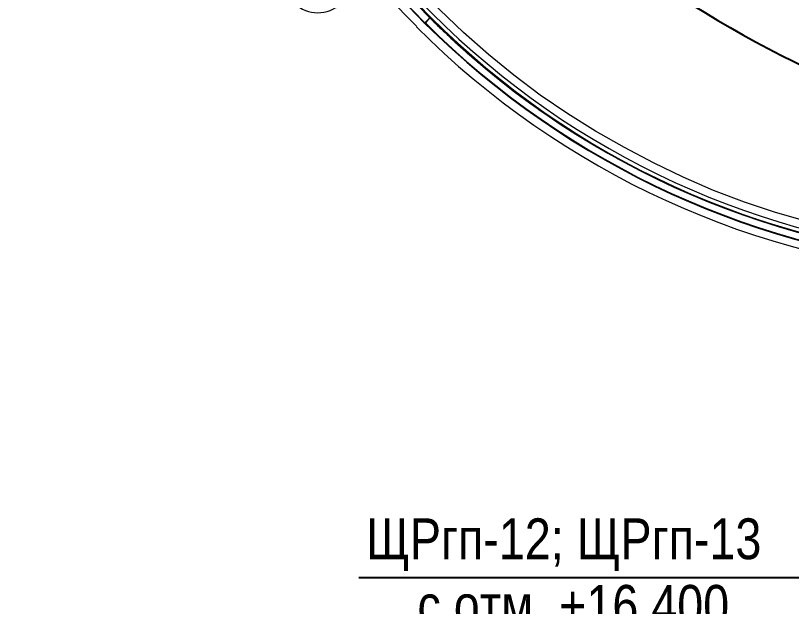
# Model space of a CAD drawing. Header units: millimetres. Extents: x 223 to 147055, y -17460 to 24540.
# Drawn here: x 127292 to 132053, y -3361 to 264 of the extents above; entities that cross this region are included whole.
import ezdxf

# ---------------------------------------------------------------- set-up
doc = ezdxf.new("R2010")
doc.units = ezdxf.units.MM
for name, color, linetype, lineweight in [('A-ANNO-DIMS', 7, 'Continuous', 9), ('nadpisi', 84, 'Continuous', 13), ('S-GRID-IDEN', 7, 'Continuous', 9), ('ЭЛ', 250, 'Continuous', 50)]:
    doc.layers.add(name, color=color, linetype=linetype, lineweight=lineweight)
for name, color, linetype in [('PDF _A-AREA', 7, 'Continuous'), ('PDF _A-DETL', 7, 'Continuous'), ('PDF _A-FLOR', 7, 'Continuous'), ('PDF _I-WALL', 7, 'Continuous'), ('PDF _S-BEAM', 7, 'Continuous'), ('PDF _Ограждение', 7, 'Continuous')]:
    doc.layers.add(name, color=color, linetype=linetype)
doc.styles.add('Arial', font='ARIALN.TTF', dxfattribs={"width": 0.85, "height": 400})
doc.styles.add('GOST Common_I_6', font='ARIALN.TTF', dxfattribs={"height": 125})
doc.dimstyles.new('Диагональ_-_Gost_2_5мм', dxfattribs={"dimscale": 304.8, "dimtxt": 125.714375, "dimasz": 0.492126, "dimexe": 0.393701, "dimexo": 0.246063, "dimgap": 0.287073, "dimtad": 1, "dimdec": 0, "dimzin": 0, "dimdsep": 46, "dimtxsty": 'GOST Common_I_6', "dimsah": 1, "dimcen": 0.09, "dimdle": 0.393701, "dimazin": 0, "dimtfac": 1, "dimtdec": 4, "dimtix": 1, "dimtmove": 0, "dimatfit": 3, "dimfxl": 1, "dimtvp": 1, "dimtfill": 1, "dimtolj": 1, "dimtzin": 0, "dimarcsym": 2})

# ---------------------------------------------------------------- blocks, each defined once
blk = doc.blocks.new('Ось сетки - D8-489723-1 этаж')
at = {"layer": 'S-GRID-IDEN'}
for start, end in [(360, 180), (180, 360)]:
    blk.add_arc((0, 0), 4, start, end, dxfattribs=at)
blk = doc.blocks.new('*D340')
at = {"layer": 'A-ANNO-DIMS', "color": 0, "lineweight": -2, "transparency": 16777216}
for p, q in [((81110.1, 13595.1), (81311.7, 13796.7)), ((86612.7, 11315.9), (86612.7, 11600.9))]:
    blk.add_line(p, q, dxfattribs=at)
blk.add_arc((86612.7, 19097.7), 7616.7, 226.12837, 268.87163, dxfattribs=at)
at = {"layer": 'A-ANNO-DIMS', "color": 0, "transparency": 16777216}
for points in [[(81316.4, 13588.9), (81351.4, 13624.6), (81226.8, 13711.8)], [(86462.9, 11507.4), (86462.4, 11457.4), (86612.7, 11480.9)]]:
    blk.add_solid(points, dxfattribs=at)
at = {"layer": 'Defpoints', "color": 0, "transparency": 16777216}
for p in [(86612.7, 19097.7), (81057.1, 13542.1), (82804.3, 12501.4), (86612.7, 11240.9)]:
    blk.add_point(p, dxfattribs=at)
at = {"layer": 'A-ANNO-DIMS', "color": 0, "transparency": 16777216, "insert": (83755.3, 12199.3), "char_height": 125, "width": 588.088, "attachment_point": 5, "rotation": 337.5, "style": 'GOST Common_I_6', "bg_fill": 3, "box_fill_scale": 1.1, "bg_fill_color": 256, "bg_fill_true_color": 13158600, "bg_fill_transparency": 0}
blk.add_mtext('\\A1;45.00°', dxfattribs=at)
blk = doc.blocks.new('оси')
at = {"layer": 'S-GRID-IDEN', "xscale": 49.99999999999998, "yscale": 49.99999999999998, "zscale": 49.99999999999998, "rotation": 134.9999999998925}
blk.add_blockref('Ось сетки - D8-489723-1 этаж', (80294.7, 12779.7), dxfattribs=at)
at = {"layer": 'A-ANNO-DIMS'}
dim = blk.add_angular_dim_3p(base=(82804.3, 12501.4), center=(86612.7, 19097.7), p1=(81057.1, 13542.1), p2=(86612.7, 11240.9), dimstyle='Диагональ_-_Gost_2_5мм', override={"dimpost": '<>', "dimfxl": 6013.290219}, dxfattribs=at)
dim.commit()
dim.dimension.update_dxf_attribs({"geometry": '*D340', "text_midpoint": (83755.3, 12199.3)})

msp = doc.modelspace()

# ---------------------------------------------------------------- linework, layer by layer
at = {"layer": 'PDF _A-AREA', "lineweight": 15}
for centre, radius, start, end in [((133461.5, 3893.3), 5141.2, 224.9725, 227.8454), ((133461.7, 3893.5), 5141.5, 228.8068, 230.7733), ((133461.9, 3893.8), 5141.9, 231.916, 233.7065), ((133462.1, 3894.2), 5142.3, 234.9208, 236.6454), ((133461.4, 3893), 5140.9, 237.8816, 239.5956), ((133462.3, 3894.8), 5142.9, 240.8261, 242.5724), ((133462, 3894.2), 5142.2, 243.7648, 245.5992), ((133461.4, 3892.9), 5140.8, 246.6924, 248.8239), ((133461.5, 3893.1), 5141, 249.6203, 252.433), ((133461.4, 3892.6), 5140.5, 253.3939, 255.3498)]:
    msp.add_arc(centre, radius, start, end, dxfattribs=at)
at = {"layer": 'PDF _A-DETL', "lineweight": 15}
msp.add_circle((135464.3, 6800.3), 6849.5, dxfattribs=at)
at = {"layer": 'PDF _A-FLOR', "lineweight": 15}
msp.add_lwpolyline([(128589.1, 5127.6, 0.887105), (142531.5, 6801.7, 1), (128388.1, 6801.7, 0.058045), (128577.4, 5176.4)], format="xyb", dxfattribs=at)
for centre, radius, start, end in [((133461.6, 3893.3), 5141.3, 224.9781, 226.7688), ((133461.2, 3892.9), 5140.6, 228.6363, 230.4933), ((133461.1, 3892.8), 5140.6, 231.6081, 233.2838), ((133462, 3893.9), 5142, 234.4758, 236.0686), ((133461.9, 3893.8), 5141.8, 237.3048, 238.8373), ((133461.6, 3893.4), 5141.3, 240.1228, 241.6059), ((133460.4, 3891), 5138.7, 242.9238, 244.3748), ((133461.5, 3893.1), 5141, 245.7257, 247.143), ((133461.4, 3892.9), 5140.8, 248.5271, 249.9115), ((133461.3, 3892.7), 5140.6, 251.3233, 252.6803)]:
    msp.add_arc(centre, radius, start, end, dxfattribs=at)
at = {"layer": 'PDF _I-WALL', "lineweight": 15}
msp.add_lwpolyline([(128908.3, 4196.3, 0.826633), (142510.3, 6801.7, 1), (128409.3, 6801.7, 0.052683), (128565, 5328.3)], format="xyb", dxfattribs=at)
for centre, radius, start, end in [((135730.7, 6154), 8439, 180, 224.9176), ((135459.8, 6801.7), 6551, 226.09314, 268.90686), ((133461.6, 3893.4), 5141.3, 224.9176, 265.8801), ((133461.6, 3893.4), 5238.7, 224.9176, 265.9625)]:
    msp.add_arc(centre, radius, start, end, dxfattribs=at)
at = {"layer": 'PDF _S-BEAM', "lineweight": 15}
msp.add_lwpolyline([(127344.9, 6273.4), (127344.9, 5938.9), (127361.8, 5604.5), (127391.5, 5270.1), (127433.8, 4935.7), (127488.8, 4605.5), (127556.6, 4275.3), (127637, 3949.3), (127730.1, 3627.6), (127840.2, 3310.1), (127958.7, 2996.8), (128090, 2687.8), (128238.1, 2387.2), (128394.7, 2086.7), (128559.8, 1798.8), (128741.9, 1515.2), (128932.4, 1240), (129135.6, 969.1), (129347.2, 710.9), (129567.4, 461.1), (129800.2, 219.8), (129800.2, 215.6)], dxfattribs=at)
for points in [[(129808.7, 219.8), (129834.1, 249.4), (129804.4, 219.8, -0.202679), (127349.1, 6273.4), (127387.2, 6273.4)], [(127391.5, 6273.4, 0.202877), (129834.1, 249.4, 0.179396), (133097.9, -1240.7)], [(127395.7, 6273.4, 0.203415), (129838.3, 253.7, 0.180277), (133097.9, -1236.4)]]:
    msp.add_lwpolyline(points, format="xyb", dxfattribs=at)
for centre, radius, start, end in [((133478.7, 3911.9), 5208.8, 225.1384, 265.8074), ((133480, 3910.4), 5211.7, 225.1498, 265.7959)]:
    msp.add_arc(centre, radius, start, end, dxfattribs=at)
at = {"layer": 'PDF _Ограждение', "lineweight": 15}
for points in [[(141081.9, 279.1, 0.198463), (143507.5, 6150.6), (143507.5, 7450.2, 0.198443), (141081.9, 13321.8, 0.199638), (137458.2, 14824.6), (133466.2, 14824.6, 0.199865), (129846.8, 13321.8, 0.198463), (127421.1, 7450.2), (127421.1, 6150.6, 0.198443), (129846.8, 279.1, 0.180575), (133097.9, -1211)], [(133148.7, -1164.5), (132945.5, -1147.5), (132746.5, -1122.1), (132547.6, -1088.3), (132348.6, -1050.2), (132149.7, -999.4), (131954.9, -944.4), (131764.4, -880.9), (131573.9, -808.9), (131387.7, -728.5), (131205.6, -639.6), (131027.8, -546.4), (130850, -444.8), (130680.7, -339), (130511.4, -224.7), (130350.5, -101.9), (130193.9, 25.1), (130041.5, 160.5), (129893.3, 300.2), (129880.6, 312.9, -0.197731), (127467.7, 6150.6), (127467.7, 7450.2, -0.198443), (129880.6, 13287.9, -0.199356)]]:
    msp.add_lwpolyline(points, format="xyb", dxfattribs=at)

# ---------------------------------------------------------------- next in the draw order: block references
msp.add_blockref('оси', (48851.6, -12299.4))

# ---------------------------------------------------------------- next in the draw order: linework, layer by layer
at = {"layer": 'ЭЛ', "color": 7, "lineweight": 25}
msp.add_line((132459.3, -3185.5), (129398.8, -3185.5), dxfattribs=at)

# ---------------------------------------------------------------- next in the draw order: texts
at = {"layer": 'nadpisi', "color": 7, "style": 'Arial'}
for s, p in [('ЩРгп-12; ЩРгп-13', (129443.2, -3070.4)), ('с отм. +16.400', (129758.2, -3478.8))]:
    msp.add_text(s, height=250, dxfattribs=at).set_placement(p)

doc.saveas('drawing.dxf')
